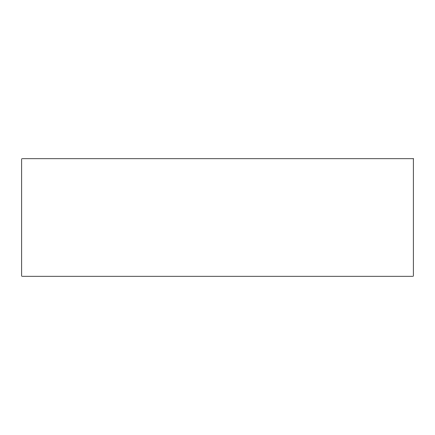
<?xml version="1.0" encoding="UTF-8"?>
<svg xmlns="http://www.w3.org/2000/svg" width="435" height="435" viewBox="0 0 435 435"><rect width="100%" height="100%" fill="white"/><g stroke="black" fill="none" stroke-linecap="round" stroke-linejoin="round"><path stroke-width="0.65" d="M413.25 158.775L21.75 158.775L21.75 276.225L413.25 276.225L413.25 158.775"/></g></svg>
